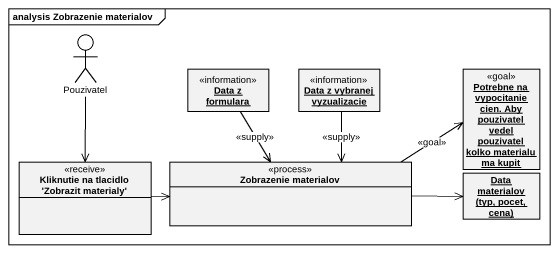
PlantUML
@startuml
mainframe analysis Zobrazenie materialov
allowmixing
hide circle
hide empty members
actor Pouzivatel
object "Data z formulara" as Data_z_formulara <<information>>
object "Data z vybranej vyzualizacie" as Data_z_vybranej_vyzualizacie <<information>>
object "Potrebne na vypocitanie cien. Aby pouzivatel vedel pouzivatel kolko materialu ma kupit" as Potrebne_na_vypocitanie <<goal>>
class "Kliknutie na tlacidlo 'Zobrazit materialy'" as Kliknutie_na_tlacidlo <<receive>>
class "Zobrazenie materialov" as Zobrazenie_materialov <<process>>
object "Data materialov (typ, pocet, cena)" as Data_materialov_typ_pocet
Pouzivatel --> Kliknutie_na_tlacidlo
Data_z_formulara --> Zobrazenie_materialov : <<supply>>
Data_z_vybranej_vyzualizacie --> Zobrazenie_materialov : <<supply>>
Kliknutie_na_tlacidlo -right-> Zobrazenie_materialov
Zobrazenie_materialov -right-> Potrebne_na_vypocitanie : <<goal>>
Zobrazenie_materialov -right-> Data_materialov_typ_pocet
@enduml
